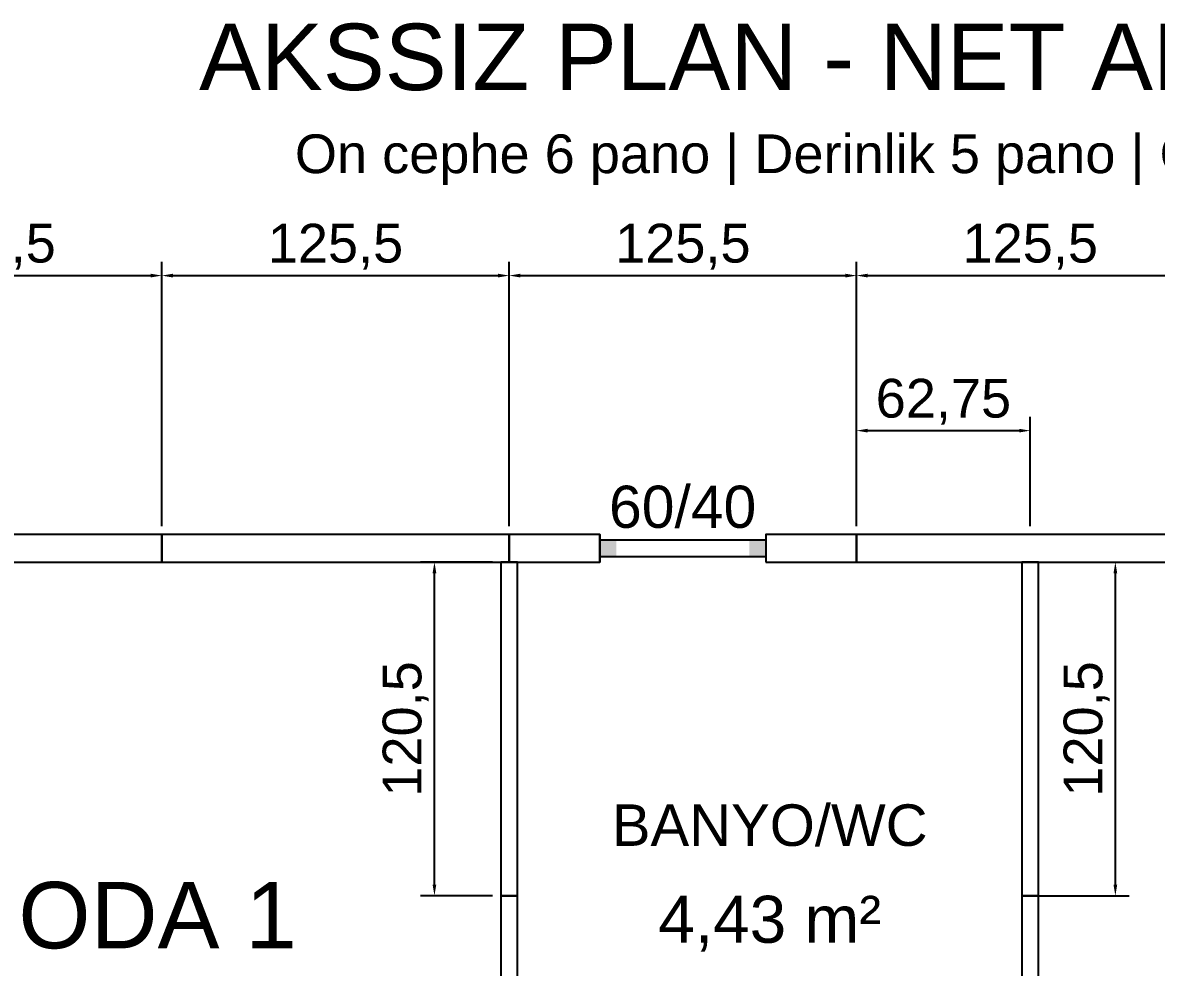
# Model space of a CAD drawing. Header units: centimetres. Extents: x -120 to 1933, y -1067 to 822.
# Drawn here: x 1158.2 to 1567.8, y 481.1 to 822.4 of the extents above; entities that cross this region are included whole.
import ezdxf
from ezdxf.enums import TextEntityAlignment as Align

# ---------------------------------------------------------------- set-up
doc = ezdxf.new("R2010")
doc.units = ezdxf.units.CM
for name, color, linetype in [('DIS_DUVAR_100', 30, 'Continuous'), ('IC_DUVAR_60', 30, 'Continuous'), ('ODA_ADLARI', 7, 'Continuous'), ('OLCULER', 7, 'Continuous'), ('OZEL_PANEL_OLCU_CM', 3, 'Continuous'), ('PENCERE', 10, 'Continuous')]:
    doc.layers.add(name, color=color, linetype=linetype)
doc.styles.get("Standard").update_dxf_attribs({"font": 'Arial.ttf'})
doc.dimstyles.new('ISO-25', dxfattribs={"dimtxt": 2.5, "dimasz": 2.5, "dimexe": 1.25, "dimexo": 0.625, "dimtad": 1, "dimtxsty": 'Standard', "dimcen": 2.5, "dimadec": 0, "dimazin": 0, "dimtfac": 1, "dimtmove": 0, "dimatfit": 3, "dimfxl": 1, "dimarcsym": 0})

# ---------------------------------------------------------------- blocks, each defined once
blk = doc.blocks.new('BOM_D01_DIS_DOLU_1255_H')
blk.add_lwpolyline([(0, 0), (125.5, 0), (125.5, 10), (0, 10)], close=True)
blk = doc.blocks.new('BOM_P03_PENCERE_600x400')
at = {"layer": 'PENCERE', "color": 1}
for p, q in [((53375.86, 7992.28), (53385.86, 7992.28)), ((53377.86, 7932.28), (53377.86, 7992.28)), ((53383.86, 7932.28), (53383.86, 7992.28)), ((53375.86, 7932.28), (53385.86, 7932.28))]:
    blk.add_line(p, q, dxfattribs=at)
for points in [[(53377.86, 7992.28), (53377.86, 7986.28), (53383.86, 7992.28), (53383.86, 7986.28)], [(53377.86, 7932.28), (53377.86, 7938.28), (53383.86, 7932.28), (53383.86, 7938.28)]]:
    blk.add_solid(points, dxfattribs=at)
at = {"layer": 'PENCERE', "color": 0, "lineweight": 25}
blk.add_text('60/40', height=15.217, rotation=90, dxfattribs=at).set_placement((53373.47, 7935.61))
blk = doc.blocks.new('BOM_D04_DIS_P6040_1255_H')
for points in [[(0, 0), (32.75, 0), (32.75, 10), (0, 10)], [(92.75, 0), (125.5, 0), (125.5, 10), (92.75, 10)]]:
    blk.add_lwpolyline(points, close=True)
at = {"rotation": 270}
blk.add_blockref('BOM_P03_PENCERE_600x400', (-7899.53, 53385.86), dxfattribs=at)
blk = doc.blocks.new('BOM_I01_IC_DOLU_1255_V')
blk.add_lwpolyline([(0, 0), (6, 0), (6, 125.5), (0, 125.5)], close=True)
blk = doc.blocks.new('BOM_I02_IC_DOLU_1205_V')
blk.add_lwpolyline([(0, 0), (6, 0), (6, 120.5), (0, 120.5)], close=True)
blk = doc.blocks.new('*D62')
at = {"layer": 'Defpoints', "color": 0, "transparency": 16777216}
for p in [(1208.5, 731), (1083, 637.5), (1208.5, 637.5)]:
    blk.add_point(p, dxfattribs=at)
at = {"layer": 'OLCULER', "color": 0, "lineweight": -2, "transparency": 16777216}
for p, q in [((1083, 640.5), (1083, 736)), ((1208.5, 640.5), (1208.5, 736)), ((1087, 731), (1204.5, 731))]:
    blk.add_line(p, q, dxfattribs=at)
at = {"layer": 'OLCULER', "color": 0, "transparency": 16777216}
for points in [[(1087, 731.67), (1087, 730.33), (1083, 731)], [(1204.5, 731.67), (1204.5, 730.33), (1208.5, 731)]]:
    blk.add_solid(points, dxfattribs=at)
at = {"layer": 'OLCULER', "color": 0, "transparency": 16777216, "insert": (1145.75, 741.41), "char_height": 14, "attachment_point": 5}
blk.add_mtext('125,5', dxfattribs=at)
blk = doc.blocks.new('*D63')
at = {"layer": 'Defpoints', "color": 0, "transparency": 16777216}
for p in [(1334, 731), (1208.5, 637.5), (1334, 637.5)]:
    blk.add_point(p, dxfattribs=at)
at = {"layer": 'OLCULER', "color": 0, "lineweight": -2, "transparency": 16777216}
for p, q in [((1208.5, 640.5), (1208.5, 736)), ((1334, 640.5), (1334, 736)), ((1212.5, 731), (1330, 731))]:
    blk.add_line(p, q, dxfattribs=at)
at = {"layer": 'OLCULER', "color": 0, "transparency": 16777216}
for points in [[(1212.5, 731.67), (1212.5, 730.33), (1208.5, 731)], [(1330, 731.67), (1330, 730.33), (1334, 731)]]:
    blk.add_solid(points, dxfattribs=at)
at = {"layer": 'OLCULER', "color": 0, "transparency": 16777216, "insert": (1271.25, 741.41), "char_height": 14, "attachment_point": 5}
blk.add_mtext('125,5', dxfattribs=at)
blk = doc.blocks.new('*D64')
at = {"layer": 'Defpoints', "color": 0, "transparency": 16777216}
for p in [(1459.5, 731), (1334, 637.5), (1459.5, 637.5)]:
    blk.add_point(p, dxfattribs=at)
at = {"layer": 'OLCULER', "color": 0, "lineweight": -2, "transparency": 16777216}
for p, q in [((1334, 640.5), (1334, 736)), ((1459.5, 640.5), (1459.5, 736)), ((1338, 731), (1455.5, 731))]:
    blk.add_line(p, q, dxfattribs=at)
at = {"layer": 'OLCULER', "color": 0, "transparency": 16777216}
for points in [[(1338, 731.67), (1338, 730.33), (1334, 731)], [(1455.5, 731.67), (1455.5, 730.33), (1459.5, 731)]]:
    blk.add_solid(points, dxfattribs=at)
at = {"layer": 'OLCULER', "color": 0, "transparency": 16777216, "insert": (1396.75, 741.41), "char_height": 14, "attachment_point": 5}
blk.add_mtext('125,5', dxfattribs=at)
blk = doc.blocks.new('*D65')
at = {"layer": 'Defpoints', "color": 0, "transparency": 16777216}
for p in [(1585, 731), (1459.5, 637.5), (1585, 637.5)]:
    blk.add_point(p, dxfattribs=at)
at = {"layer": 'OLCULER', "color": 0, "lineweight": -2, "transparency": 16777216}
for p, q in [((1459.5, 640.5), (1459.5, 736)), ((1585, 640.5), (1585, 736)), ((1463.5, 731), (1581, 731))]:
    blk.add_line(p, q, dxfattribs=at)
at = {"layer": 'OLCULER', "color": 0, "transparency": 16777216}
for points in [[(1463.5, 731.67), (1463.5, 730.33), (1459.5, 731)], [(1581, 731.67), (1581, 730.33), (1585, 731)]]:
    blk.add_solid(points, dxfattribs=at)
at = {"layer": 'OLCULER', "color": 0, "transparency": 16777216, "insert": (1522.25, 741.41), "char_height": 14, "attachment_point": 5}
blk.add_mtext('125,5', dxfattribs=at)
blk = doc.blocks.new('*D91')
at = {"layer": 'Defpoints', "color": 0, "transparency": 16777216}
for p in [(1522.25, 675), (1459.5, 637.5), (1522.25, 637.5)]:
    blk.add_point(p, dxfattribs=at)
at = {"layer": 'OLCULER', "color": 0, "lineweight": -2, "transparency": 16777216}
for p, q in [((1459.5, 640.5), (1459.5, 680)), ((1522.25, 640.5), (1522.25, 680)), ((1463.5, 675), (1518.25, 675))]:
    blk.add_line(p, q, dxfattribs=at)
at = {"layer": 'OLCULER', "color": 0, "transparency": 16777216}
for points in [[(1463.5, 675.67), (1463.5, 674.33), (1459.5, 675)], [(1518.25, 675.67), (1518.25, 674.33), (1522.25, 675)]]:
    blk.add_solid(points, dxfattribs=at)
at = {"layer": 'OLCULER', "color": 0, "transparency": 16777216, "insert": (1490.88, 685.41), "char_height": 14, "attachment_point": 5}
blk.add_mtext('62,75', dxfattribs=at)
blk = doc.blocks.new('*D106')
at = {"layer": 'Defpoints', "color": 0, "transparency": 16777216}
for p in [(1307, 627.5), (1331, 627.5), (1331, 507)]:
    blk.add_point(p, dxfattribs=at)
at = {"layer": 'OZEL_PANEL_OLCU_CM', "color": 0, "lineweight": -2, "transparency": 16777216}
for p, q in [((1328, 627.5), (1302, 627.5)), ((1307, 511), (1307, 623.5)), ((1328, 507), (1302, 507))]:
    blk.add_line(p, q, dxfattribs=at)
at = {"layer": 'OZEL_PANEL_OLCU_CM', "color": 0, "transparency": 16777216}
for points in [[(1306.33, 623.5), (1307.67, 623.5), (1307, 627.5)], [(1306.33, 511), (1307.67, 511), (1307, 507)]]:
    blk.add_solid(points, dxfattribs=at)
at = {"layer": 'OZEL_PANEL_OLCU_CM', "color": 0, "transparency": 16777216, "insert": (1296.59, 567.25), "char_height": 14, "attachment_point": 5, "rotation": 90}
blk.add_mtext('120,5', dxfattribs=at)
blk = doc.blocks.new('*D108')
at = {"layer": 'Defpoints', "color": 0, "transparency": 16777216}
for p in [(1519.25, 627.5), (1553, 627.5), (1519.25, 507)]:
    blk.add_point(p, dxfattribs=at)
at = {"layer": 'OZEL_PANEL_OLCU_CM', "color": 0, "lineweight": -2, "transparency": 16777216}
for p, q in [((1522.25, 627.5), (1558, 627.5)), ((1553, 511), (1553, 623.5)), ((1522.25, 507), (1558, 507))]:
    blk.add_line(p, q, dxfattribs=at)
at = {"layer": 'OZEL_PANEL_OLCU_CM', "color": 0, "transparency": 16777216}
for points in [[(1552.33, 623.5), (1553.67, 623.5), (1553, 627.5)], [(1552.33, 511), (1553.67, 511), (1553, 507)]]:
    blk.add_solid(points, dxfattribs=at)
at = {"layer": 'OZEL_PANEL_OLCU_CM', "color": 0, "transparency": 16777216, "insert": (1542.59, 567.25), "char_height": 14, "attachment_point": 5, "rotation": 90}
blk.add_mtext('120,5', dxfattribs=at)

msp = doc.modelspace()

# ---------------------------------------------------------------- block references
at = {"layer": 'DIS_DUVAR_100'}
for name, p in [('BOM_D04_DIS_P6040_1255_H', (1334, 627.5)), ('BOM_D01_DIS_DOLU_1255_H', (1083, 627.5)), ('BOM_D01_DIS_DOLU_1255_H', (1208.5, 627.5)), ('BOM_D01_DIS_DOLU_1255_H', (1459.5, 627.5))]:
    msp.add_blockref(name, p, dxfattribs=at)
at = {"layer": 'IC_DUVAR_60'}
for name, p in [('BOM_I02_IC_DOLU_1205_V', (1331, 507)), ('BOM_I02_IC_DOLU_1205_V', (1519.25, 507)), ('BOM_I01_IC_DOLU_1255_V', (1331, 381.5)), ('BOM_I01_IC_DOLU_1255_V', (1519.25, 381.5))]:
    msp.add_blockref(name, p, dxfattribs=at)

# ---------------------------------------------------------------- texts
at = {"layer": 'ODA_ADLARI'}
for s, height, p in [('AKSSIZ PLAN - NET ALANLAR', 24, (1459.5, 810)), ('On cephe 6 pano | Derinlik 5 pano | Olculer cm', 14, (1459.5, 775)), ('BANYO/WC', 15, (1428.125, 532.5)), ('ODA 1', 24, (1207, 500)), ('4,43 m²', 17, (1428.125, 498.5))]:
    msp.add_text(s, height=height, dxfattribs=at).set_placement(p, align=Align.MIDDLE_CENTER)

# ---------------------------------------------------------------- dimensions: what is measured, and where the dimension line sits
at = {"layer": 'OLCULER'}
for base, p1, p2, picture, middle in [((1208.5, 731), (1083, 637.5), (1208.5, 637.5), '*D62', (1145.75, 741.4134)), ((1334, 731), (1208.5, 637.5), (1334, 637.5), '*D63', (1271.25, 741.4134)), ((1459.5, 731), (1334, 637.5), (1459.5, 637.5), '*D64', (1396.75, 741.4134)), ((1585, 731), (1459.5, 637.5), (1585, 637.5), '*D65', (1522.25, 741.4134)), ((1522.25, 675), (1459.5, 637.5), (1522.25, 637.5), '*D91', (1490.875, 685.4134))]:
    dim = msp.add_linear_dim(base=base, p1=p1, p2=p2, dimstyle='ISO-25', override={"dimtxt": 14, "dimasz": 4, "dimexe": 5, "dimexo": 3, "dimgap": 2, "dimtix": 1, "dimatfit": 1}, dxfattribs=at)
    dim.commit()
    dim.dimension.update_dxf_attribs({"geometry": picture, "text_midpoint": middle})
at = {"layer": 'OZEL_PANEL_OLCU_CM'}
for base, p1, p2, picture, middle in [((1307, 627.5), (1331, 507), (1331, 627.5), '*D106', (1296.5866, 567.25)), ((1553, 627.5), (1519.25, 507), (1519.25, 627.5), '*D108', (1542.5866, 567.25))]:
    dim = msp.add_linear_dim(base=base, p1=p1, p2=p2, angle=90, dimstyle='ISO-25', override={"dimtxt": 14, "dimasz": 4, "dimexe": 5, "dimexo": 3, "dimgap": 2, "dimtix": 1, "dimatfit": 1}, dxfattribs=at)
    dim.commit()
    dim.dimension.update_dxf_attribs({"geometry": picture, "text_midpoint": middle})

doc.saveas('drawing.dxf')
